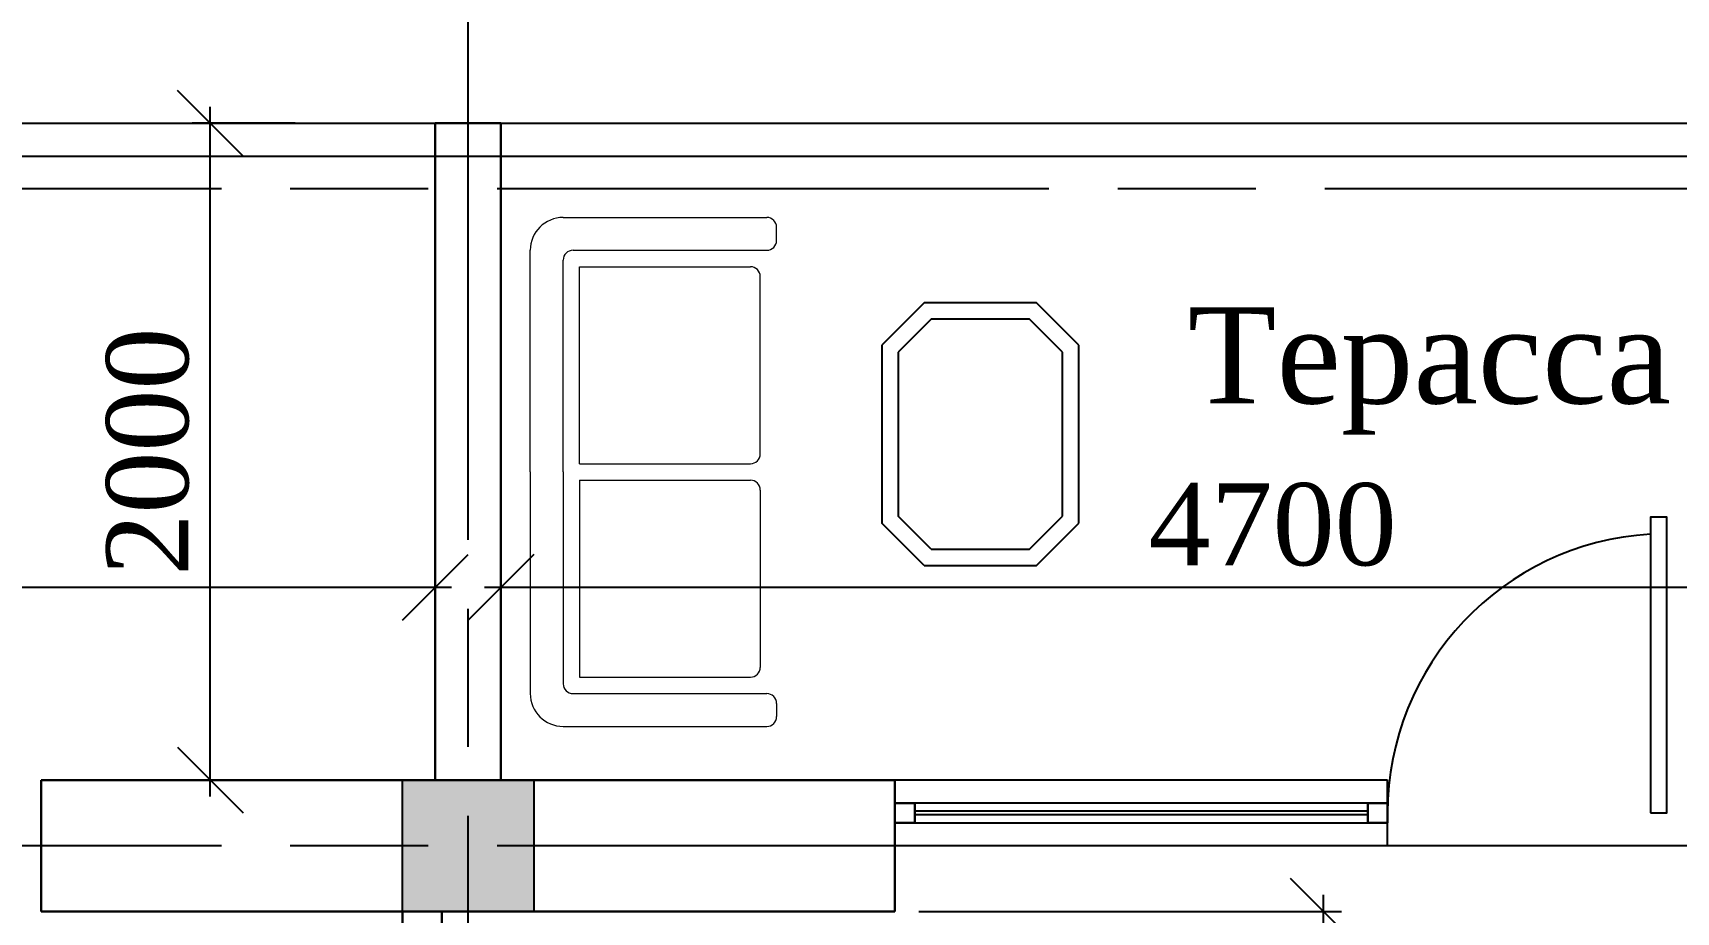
# Model space of a CAD drawing. Header units: inches. Extents: x 2870606 to 3671143, y -733551 to -473558.
# Drawn here: x 3272517 to 3277521, y -500625 to -497948 of the extents above; entities that cross this region are included whole.
import ezdxf

# ---------------------------------------------------------------- set-up
doc = ezdxf.new("R2010")
doc.units = ezdxf.units.IN
doc.header["$MEASUREMENT"] = 0
doc.linetypes.add('ACAD_ISO08W100', pattern=[36, 24, -3, 6, -3])
for name, color, linetype in [('100_FURNITURE', 25, 'Continuous'), ('A_Windows', 160, 'Continuous'), ('МЕБЕЛИРОВКА', 7, 'Continuous'), ('ШРИФТ', 7, 'Continuous')]:
    doc.layers.add(name, color=color, linetype=linetype)
doc.styles.add('GENERATED_STYLE_1', font='times.ttf')
doc.styles.add('J~stule', font='dutch.ttf')
doc.linetypes.add('FENCELINE1', pattern='A,0.25,-0.1,[133,ltypeshp.shx,S=0.1,R=0,X=-0.1,Y=0],-0.1,1', length=1.45)
doc.dimstyles.new('J~style', dxfattribs={"dimscale": 100, "dimtxt": 2.5, "dimasz": 2, "dimexe": 0.55, "dimexo": 0.725, "dimtad": 1, "dimdec": 0, "dimdsep": 46, "dimtxsty": 'J~stule', "dimblk": 'OBLIQUE', "dimcen": 2, "dimdle": 0.5, "dimadec": 0, "dimazin": 0, "dimtfac": 1, "dimtdec": 0, "dimtmove": 0, "dimatfit": 3, "dimfxl": 1, "dimarcsym": 0})

# ---------------------------------------------------------------- blocks, each defined once
blk = doc.blocks.new('_Oblique')
at = {"color": 0, "linetype": 'ByBlock', "lineweight": -2}
blk.add_line((-0.5, -0.5), (0.5, 0.5), dxfattribs=at)
blk = doc.blocks.new('*D369')
at = {"color": 0, "lineweight": -2, "transparency": 16777216}
for p, q in [((3276446.6, -505273.2), (3276446.6, -500573.1)), ((3275214.7, -500623.1), (3276501.6, -500623.1)), ((3275252.7, -505223.2), (3276501.6, -505223.2))]:
    blk.add_line(p, q, dxfattribs=at)
at = {"layer": 'Defpoints', "color": 0, "lineweight": 35, "transparency": 16777216}
for p in [(3275142.2, -500623.1), (3276446.6, -500623.1), (3275180.2, -505223.2)]:
    blk.add_point(p, dxfattribs=at)
at = {"color": 0, "lineweight": -2, "transparency": 16777216, "xscale": 200, "yscale": 200, "zscale": 200}
for p, rotation in [((3276446.6, -500623.1), 90), ((3276446.6, -505223.2), 270)]:
    blk.add_blockref('_Oblique', p, dxfattribs=dict(at, rotation=rotation))
at = {"color": 0, "transparency": 16777216, "insert": (3276256.6, -502923.2), "char_height": 250, "attachment_point": 5, "rotation": 90, "style": 'J~stule'}
blk.add_mtext('4600', dxfattribs=at)
blk = doc.blocks.new('RIK6IR')
at = {"layer": '100_FURNITURE'}
for p, q in [((2806978, 163564.3), (2806848.7, 163435.1)), ((2807519.4, 163564.3), (2806978, 163564.3)), ((2807648.7, 163435.1), (2807519.4, 163564.3)), ((2806998.7, 163514.3), (2806898.7, 163414.3)), ((2807498.7, 163514.3), (2806998.7, 163514.3)), ((2807598.7, 163414.3), (2807498.7, 163514.3)), ((2806848.7, 163435.1), (2806848.7, 163093.6)), ((2806898.7, 163414.3), (2806898.7, 163114.3)), ((2807598.7, 163114.3), (2807598.7, 163414.3)), ((2807648.7, 163093.6), (2807648.7, 163435.1)), ((2806898.7, 163114.3), (2806998.7, 163014.3)), ((2807598.7, 163114.3), (2807498.7, 163014.3)), ((2806848.7, 163093.6), (2806978, 162964.3)), ((2807648.7, 163093.6), (2807519.4, 162964.3)), ((2806998.7, 163014.3), (2807498.7, 163014.3)), ((2806978, 162964.3), (2807519.4, 162964.3))]:
    blk.add_line(p, q, dxfattribs=at)
blk = doc.blocks.new('fgdffqadsdf')
at = {"layer": 'МЕБЕЛИРОВКА', "lineweight": 13}
for p, q in [((2592974.2, -502618.4), (2593594.2, -502618.4)), ((2593624.2, -502688.4), (2593624.2, -502648.4)), ((2592874.2, -503393.4), (2592874.2, -502718.4)), ((2592974.2, -503393.4), (2592974.2, -502748.4)), ((2593004.2, -502718.4), (2593594.2, -502718.4)), ((2593024.2, -503368.4), (2593024.2, -502768.4)), ((2593024.2, -502768.4), (2593544.2, -502768.4)), ((2593574.2, -503338.4), (2593574.2, -502798.4)), ((2592874.2, -503393.4), (2592874.2, -504068.4)), ((2592974.2, -503393.4), (2592974.2, -504038.4)), ((2593024.2, -503368.4), (2593544.2, -503368.4)), ((2593024.2, -503418.4), (2593544.2, -503418.4)), ((2593024.2, -503418.4), (2593024.2, -504018.4)), ((2593574.2, -503448.4), (2593574.2, -503988.4)), ((2593024.2, -504018.4), (2593544.2, -504018.4)), ((2593004.2, -504068.4), (2593594.2, -504068.4)), ((2593624.2, -504098.4), (2593624.2, -504138.4)), ((2592974.2, -504168.4), (2593594.2, -504168.4))]:
    blk.add_line(p, q, dxfattribs=at)
for centre, radius, start, end in [((2592974.2, -502718.4), 100, 90, 180), ((2593594.2, -502648.4), 30, 0, 90), ((2593594.2, -502688.4), 30, 270, 0), ((2593004.2, -502748.4), 30, 90, 180), ((2593544.2, -502798.4), 30, 0, 90), ((2593544.2, -503338.4), 30, 270, 0), ((2593544.2, -503448.4), 30, 0, 90), ((2593544.2, -503988.4), 30, 270, 0), ((2593004.2, -504038.4), 30, 180, 270), ((2592974.2, -504068.4), 100, 180, 270), ((2593594.2, -504098.4), 30, 0, 90), ((2593594.2, -504138.4), 30, 270, 0)]:
    blk.add_arc(centre, radius, start, end, dxfattribs=at)
blk = doc.blocks.new('*D434')
at = {"color": 0, "lineweight": -2, "transparency": 16777216}
for p, q in [((3268942.2, -499213.7), (3268942.2, -499691.2)), ((3273742.2, -499213.7), (3273742.2, -499691.2)), ((3268892.2, -499636.2), (3273792.2, -499636.2))]:
    blk.add_line(p, q, dxfattribs=at)
at = {"layer": 'Defpoints', "color": 0, "lineweight": 35, "transparency": 16777216}
for p in [(3268942.2, -499141.2), (3273742.2, -499141.2), (3273742.2, -499636.2)]:
    blk.add_point(p, dxfattribs=at)
at = {"color": 0, "lineweight": -2, "transparency": 16777216, "xscale": 200, "yscale": 200, "zscale": 200, "rotation": 180}
blk.add_blockref('_Oblique', (3268942.2, -499636.2), dxfattribs=at)
at = {"color": 0, "lineweight": -2, "transparency": 16777216, "xscale": 200, "yscale": 200, "zscale": 200}
blk.add_blockref('_Oblique', (3273742.2, -499636.2), dxfattribs=at)
at = {"color": 0, "transparency": 16777216, "insert": (3271342.2, -499446), "char_height": 250, "attachment_point": 5, "style": 'J~stule'}
blk.add_mtext('4800', dxfattribs=at)
blk = doc.blocks.new('*D435')
at = {"color": 0, "lineweight": -2, "transparency": 16777216}
for p, q in [((3273942.2, -499171.7), (3273942.2, -499691.2)), ((3278642.2, -499171.7), (3278642.2, -499691.2)), ((3273892.2, -499636.2), (3278692.2, -499636.2))]:
    blk.add_line(p, q, dxfattribs=at)
at = {"layer": 'Defpoints', "color": 0, "lineweight": 35, "transparency": 16777216}
for p in [(3273942.2, -499099.2), (3278642.2, -499099.2), (3278642.2, -499636.2)]:
    blk.add_point(p, dxfattribs=at)
at = {"color": 0, "lineweight": -2, "transparency": 16777216, "xscale": 200, "yscale": 200, "zscale": 200, "rotation": 180}
blk.add_blockref('_Oblique', (3273942.2, -499636.2), dxfattribs=at)
at = {"color": 0, "lineweight": -2, "transparency": 16777216, "xscale": 200, "yscale": 200, "zscale": 200}
blk.add_blockref('_Oblique', (3278642.2, -499636.2), dxfattribs=at)
at = {"color": 0, "transparency": 16777216, "insert": (3276292.2, -499446.2), "char_height": 250, "attachment_point": 5, "style": 'J~stule'}
blk.add_mtext('4700', dxfattribs=at)
blk = doc.blocks.new('*D436')
at = {"color": 0, "lineweight": -2, "transparency": 16777216}
for p, q in [((3273057.4, -500273.1), (3273057.4, -498173.1)), ((3273315.5, -498223.1), (3273002.4, -498223.1)), ((3273315.5, -500223.1), (3273002.4, -500223.1))]:
    blk.add_line(p, q, dxfattribs=at)
at = {"layer": 'Defpoints', "color": 0, "lineweight": 35, "transparency": 16777216}
for p in [(3273057.4, -498223.1), (3273388, -498223.1), (3273388, -500223.1)]:
    blk.add_point(p, dxfattribs=at)
at = {"color": 0, "lineweight": -2, "transparency": 16777216, "xscale": 200, "yscale": 200, "zscale": 200}
for p, rotation in [((3273057.4, -498223.1), 90), ((3273057.4, -500223.1), 270)]:
    blk.add_blockref('_Oblique', p, dxfattribs=dict(at, rotation=rotation))
at = {"color": 0, "transparency": 16777216, "insert": (3272867.4, -499223.1), "char_height": 250, "attachment_point": 5, "rotation": 90, "style": 'J~stule'}
blk.add_mtext('2000', dxfattribs=at)
blk = doc.blocks.new('*U65')
at = {"color": 7, "lineweight": 30}
for points in [[(0, 60), (60, 60), (60, 0), (0, 0)], [(1500, 60), (1440, 60), (1440, 0), (1500, 0)]]:
    blk.add_lwpolyline(points, close=True, dxfattribs=at)
at = {"color": 4, "lineweight": 25}
for points in [[(60, 60), (1440, 60), (1440, 0), (60, 0)], [(60, 35), (1440, 35), (1440, 25), (60, 25)]]:
    blk.add_lwpolyline(points, close=True, dxfattribs=at)

msp = doc.modelspace()

# ---------------------------------------------------------------- hatches: boundary and pattern name
h = msp.add_hatch(color=256)
h.dxf.hatch_style = 1
h.paths.add_polyline_path([(3274042.2, -500223.13), (3274042.2, -500623.13), (3273642.2, -500623.13), (3273642.2, -500223.13)])

# ---------------------------------------------------------------- linework, layer by layer
at = {"color": 252, "linetype": 'ACAD_ISO08W100', "ltscale": 70}
for p, q in [((3273842.2, -524692.02), (3273842.2, -496403.85)), ((3290731.11, -498423.13), (3224837.42, -498423.13)), ((3290731.11, -500423.13), (3224837.42, -500423.13))]:
    msp.add_line(p, q, dxfattribs=at)
for p, q in [((3264042.2, -498223.13), (3278642.2, -498223.13)), ((3276642.2, -500223.13), (3275142.2, -500223.13)), ((3276642.2, -500423.13), (3276642.2, -500223.13)), ((3276642.2, -500423.13), (3275142.2, -500423.13))]:
    msp.add_line(p, q)
at = {"linetype": 'FENCELINE1', "ltscale": 200}
msp.add_line((3264042.2, -498323.13), (3278642.2, -498323.13), dxfattribs=at)
at = {"lineweight": 30}
for p, q in [((3272542.2, -500223.13), (3275142.2, -500223.13)), ((3272542.2, -500623.13), (3272542.2, -500223.13)), ((3275142.2, -500623.13), (3275142.2, -500223.13)), ((3275142.2, -500623.13), (3272542.2, -500623.13)), ((3273642.2, -500623.13), (3273642.2, -505223.17)), ((3273762.2, -500623.13), (3273762.2, -505223.17))]:
    msp.add_line(p, q, dxfattribs=at)
msp.add_lwpolyline([(3273742.2, -500223.13), (3273942.2, -500223.13), (3273942.2, -498223.13), (3273742.2, -498223.13)], close=True, dxfattribs=at)
for points in [[(3277442.2, -500323.13), (3277492.2, -500323.13), (3277492.2, -499423.13), (3277442.2, -499423.13)], [(3273642.2, -500623.13), (3273642.2, -500223.13), (3274042.2, -500223.13), (3274042.2, -500623.13)]]:
    msp.add_lwpolyline(points, close=True)
msp.add_arc((3277492.2, -500323.13), 850, 93.37229, 180)

# ---------------------------------------------------------------- block references
at = {"color": 1, "lineweight": 35}
msp.add_blockref('fgdffqadsdf', (681157.69, 4108.37), dxfattribs=at)
at = {"color": 1, "rotation": 269.9999999999999}
msp.add_blockref('RIK6IR', (3112137.8, 2308078.71, 58.88), dxfattribs=at)
at = {"layer": 'A_Windows', "color": 5, "lineweight": 30, "xscale": -1, "rotation": 359.9999846070635}
msp.add_blockref('*U65', (3276642.2, -500353.13), dxfattribs=at)

# ---------------------------------------------------------------- texts
at = {"layer": 'ШРИФТ', "style": 'GENERATED_STYLE_1'}
msp.add_text('Терасса', height=292.5, dxfattribs=at).set_placement((3276034, -499076.46))

# ---------------------------------------------------------------- dimensions: what is measured, and where the dimension line sits
for base, p1, p2, angle, picture, middle in [((3273057.43, -498223.13), (3273388.04, -500223.13), (3273388.04, -498223.13), 90, '*D436', (3272867.41, -499223.13)), ((3276446.57, -500623.13), (3275180.15, -505223.17), (3275142.2, -500623.13), 270, '*D369', (3276256.56, -502923.15))]:
    dim = msp.add_linear_dim(base=base, p1=p1, p2=p2, angle=angle, dimstyle='J~style', override={"dimdec": 1, "dimtdec": 1})
    dim.commit()
    dim.dimension.update_dxf_attribs({"geometry": picture, "text_midpoint": middle})
for base, p1, p2, picture, middle in [((3273742.2, -499636.17), (3268942.2, -499141.24), (3273742.2, -499141.24), '*D434', (3271342.2, -499445.99)), ((3278642.2, -499636.17), (3273942.2, -499099.21), (3278642.2, -499099.21), '*D435', (3276292.2, -499446.16))]:
    dim = msp.add_linear_dim(base=base, p1=p1, p2=p2, dimstyle='J~style', override={"dimdec": 1, "dimtdec": 1})
    dim.commit()
    dim.dimension.update_dxf_attribs({"geometry": picture, "text_midpoint": middle})

doc.saveas('drawing.dxf')
